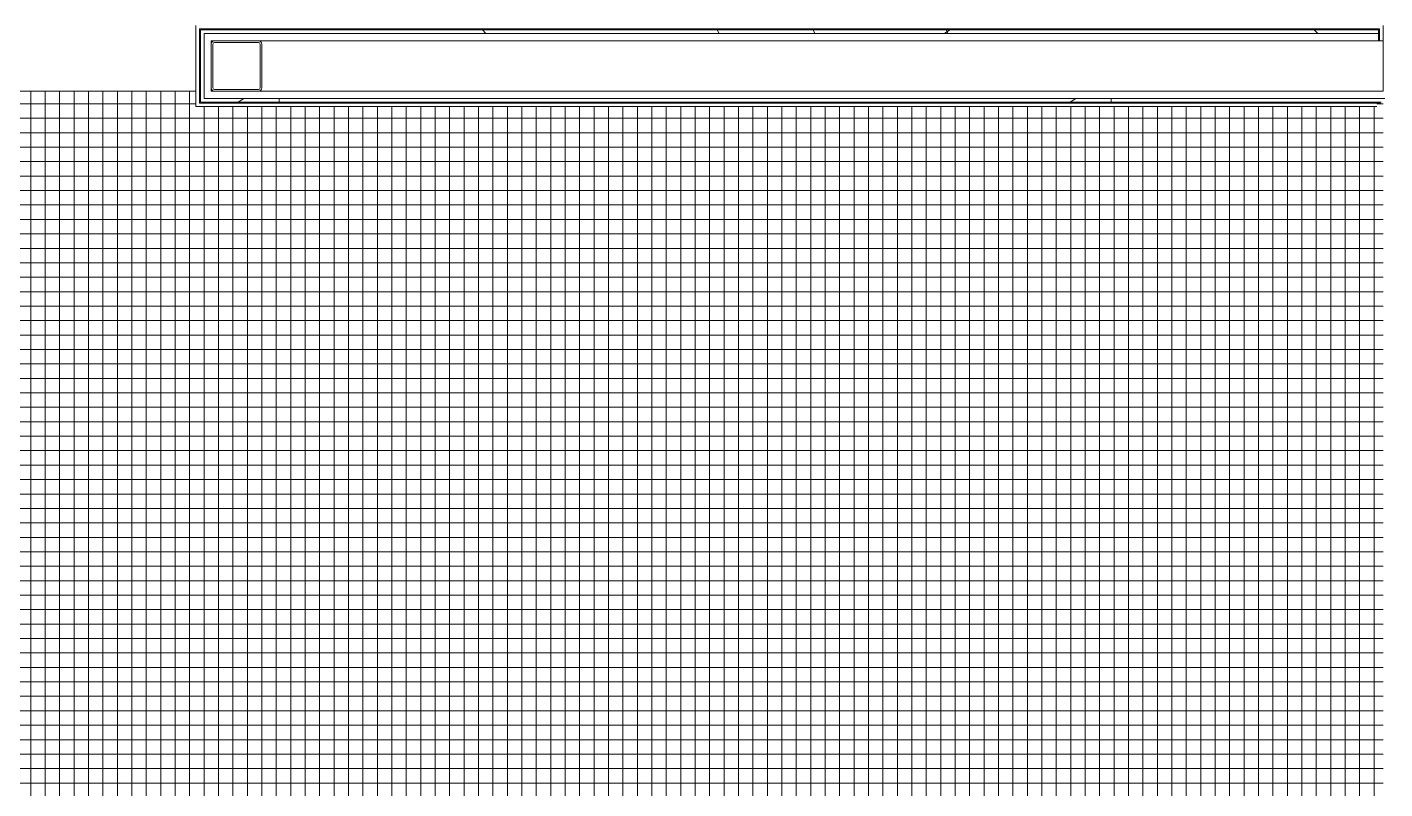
# Model space of a CAD drawing. Header units: inches. Extents: x 24207 to 25740, y -22797 to -22370.
# Drawn here: x 25643.4 to 25737.4, y -22743.7 to -22691 of the extents above; entities that cross this region are included whole.
import ezdxf

# ---------------------------------------------------------------- set-up
doc = ezdxf.new("R2010")
doc.units = ezdxf.units.IN
doc.header["$MEASUREMENT"] = 0
for name, color, linetype, lineweight in [('A-FLOR', 192, 'Continuous', 20), ('A-FLOR-PATT', 8, 'Continuous', 20), ('A-WALL', 113, 'Continuous', 20), ('A-WALL-PATT', 111, 'Continuous', 50), ('I-WALL', 2, 'Continuous', 20), ('S-COLS', 52, 'Continuous', 20)]:
    doc.layers.add(name, color=color, linetype=linetype, lineweight=lineweight)
pattern_1 = [(296.565, (14.4, 8.64), (0.000499, 57.600217), [6.44, -122.358]), (33.69, (17.28, 2.88), (0.000345, 57.60007), [10.384, -197.296]), (33.69, (74.88, 2.88), (0.000345, 57.60007), [10.384, -197.296]), (33.69, (132.48, 2.88), (0.000345, 57.60007), [10.384, -197.296]), (116.565, (25.92, 8.64), (-0.000396, 57.59977), [6.44, -122.358]), (213.69, (23.04, 14.4), (0.000345, 57.60007), [10.384, -197.296]), (213.69, (80.64, 14.4), (0.000345, 57.60007), [10.384, -197.296]), (213.69, (138.24, 14.4), (0.000345, 57.60007), [10.384, -197.296]), (26.565, (37.44, 8.64), (0.0005, 57.60022), [12.88, -115.918]), (26.565, (95.04, 8.64), (0.0005, 57.60022), [12.88, -115.918]), (270, (48.96, 14.4), (57.6, 4e-15), [5.76, -51.84]), (225, (48.96, 8.64), (-4e-15, 57.599504), [8.146, -73.313]), (135, (43.2, 2.88), (4e-15, 57.599504), [8.146, -73.313]), (288.435, (25.92, 25.92), (0.000265, 57.599939), [9.107, -173.04]), (18.435, (28.8, 17.28), (0.000265, 57.59994), [9.107, -173.04]), (18.435, (86.4, 17.28), (0.000265, 57.59994), [9.107, -173.04]), (18.435, (144, 17.28), (0.000265, 57.59994), [9.107, -173.04]), (135, (37.44, 20.16), (4e-15, 57.599504), [8.146, -73.313]), (180, (31.68, 25.92), (-7e-15, -57.6), [5.76, -51.84]), (251.565, (11.52, 40.32), (-0.000265, 57.599939), [9.107, -173.04]), (315, (8.64, 31.68), (-4e-15, 57.599504), [8.146, -73.313]), (71.565, (14.4, 25.92), (-0.000265, 57.599939), [9.107, -173.04]), (135, (17.28, 34.56), (4e-15, 57.599504), [8.146, -73.313]), (225, (34.56, 40.32), (-4e-15, 57.599504), [8.146, -73.313]), (123.69, (28.8, 34.56), (0.000345, 57.600068), [10.384, -197.296]), (123.69, (86.4, 34.56), (0.000345, 57.600068), [10.384, -197.296]), (26.565, (23.04, 43.2), (0.0005, 57.60022), [6.44, -122.358]), (26.565, (80.64, 43.2), (0.0005, 57.60022), [6.44, -122.358]), (315, (28.8, 46.08), (-4e-15, 57.599504), [8.146, -73.313]), (213.69, (54.72, 54.72), (0.000345, 57.60007), [10.384, -197.296]), (213.69, (112.32, 54.72), (0.000345, 57.60007), [10.384, -197.296]), (213.69, (169.92, 54.72), (0.000345, 57.60007), [10.384, -197.296]), (296.565, (46.08, 48.96), (0.000499, 57.600217), [6.44, -122.358]), (45, (48.96, 43.2), (4e-15, 57.599504), [8.146, -73.313]), (90, (54.72, 48.96), (-57.6, 4e-15), [5.76, -51.84]), (213.69, (28.8, 57.6), (0.000345, 57.60007), [10.384, -197.296]), (213.69, (86.4, 57.6), (0.000345, 57.60007), [10.384, -197.296]), (213.69, (144, 57.6), (0.000345, 57.60007), [10.384, -197.296]), (315, (20.16, 51.84), (-4e-15, 57.599504), [4.073, -77.386]), (26.565, (23.04, 48.96), (0.0005, 57.60022), [6.44, -122.358]), (26.565, (80.64, 48.96), (0.0005, 57.60022), [6.44, -122.358]), (90, (28.8, 51.84), (-57.6, 4e-15), [5.76, -51.84]), (333.435, (5.76, 54.72), (-0.0005, 57.60022), [6.44, -122.358]), (333.435, (63.36, 54.72), (-0.0005, 57.60022), [6.44, -122.358]), (243.435, (11.52, 51.84), (0.000396, 57.59977), [6.44, -122.358]), (161.565, (8.64, 46.08), (-0.000265, 57.59994), [9.107, -173.04]), (161.565, (66.24, 46.08), (-0.000265, 57.59994), [9.107, -173.04]), (161.565, (123.84, 46.08), (-0.000265, 57.59994), [9.107, -173.04]), (45, (0, 48.96), (4e-15, 57.599504), [8.146, -73.313]), (26.565, (2.88, 0), (0.0005, 57.60022), [6.44, -122.358]), (26.565, (60.48, 0), (0.0005, 57.60022), [6.44, -122.358]), (116.565, (8.64, 2.88), (-0.000396, 57.59977), [6.44, -122.358]), (206.565, (5.76, 8.64), (0.0005, 57.60022), [6.44, -122.358]), (206.565, (63.36, 8.64), (0.0005, 57.60022), [6.44, -122.358]), (296.565, (0, 5.76), (0.000499, 57.600217), [6.44, -122.358]), (14.036, (43.2, 25.92), (0.000245, 57.59979), [11.875, -225.616]), (14.036, (100.8, 25.92), (0.000245, 57.59979), [11.875, -225.616]), (14.036, (158.4, 25.92), (0.000245, 57.59979), [11.875, -225.616]), (14.036, (216, 25.92), (0.000245, 57.59979), [11.875, -225.616]), (135, (54.72, 28.8), (4e-15, 57.599504), [8.146, -73.313]), (198.435, (48.96, 34.56), (0.000265, 57.59994), [9.107, -173.04]), (198.435, (106.56, 34.56), (0.000265, 57.59994), [9.107, -173.04]), (198.435, (164.16, 34.56), (0.000265, 57.59994), [9.107, -173.04]), (296.565, (40.32, 31.68), (0.000499, 57.600217), [6.44, -122.358]), (333.435, (2.88, 17.28), (-0.0005, 57.60022), [6.44, -122.358]), (333.435, (60.48, 17.28), (-0.0005, 57.60022), [6.44, -122.358]), (45, (8.64, 14.4), (4e-15, 57.599504), [4.073, -77.386]), (116.565, (11.52, 17.28), (-0.000396, 57.59977), [6.44, -122.358]), (225, (8.64, 23.04), (-4e-15, 57.599504), [8.146, -73.313])]

# ---------------------------------------------------------------- blocks, each defined once
blk = doc.blocks.new('HSS-Hollow Structural Section-Column - HSS3-1_2X3-1_2X1_8-V47-Enlarged First Floor Plan _East_')
at = {"layer": 'S-COLS', "lineweight": 9}
h = blk.add_hatch(dxfattribs=at)
h.set_pattern_fill('FP1_63', color=8, style=0, pattern_type=2)
h.set_pattern_definition([(45, (-25657.89, 22693.678), (-9.503515, 9.503515), []), (45, (-25657.89, 22708.078), (-9.503515, 9.503515), [])])
h.paths.add_polyline_path([(-1.518, -1.75), (1.518, -1.75), (1.682, -1.682), (1.75, -1.518), (1.75, 1.518), (1.682, 1.682), (1.518, 1.75), (-1.518, 1.75), (-1.691, 1.66), (-1.75, 1.518), (-1.75, -1.518), (-1.682, -1.682)], flags=0)
h.paths.add_polyline_path([(1.518, -1.634), (-1.6, -1.6), (-1.634, -1.518), (-1.6, 1.6), (-1.518, 1.634), (1.6, 1.6), (1.634, 1.518), (1.6, -1.6)], flags=0)
at = {"layer": 'S-COLS', "color": 7}
for p, q in [((-1.75, 1.518), (-1.75, -1.518)), ((-1.634, -1.518), (-1.634, 1.518)), ((1.518, 1.75), (-1.518, 1.75)), ((-1.518, 1.634), (1.518, 1.634)), ((1.634, 1.518), (1.634, -1.518)), ((1.75, -1.518), (1.75, 1.518)), ((1.518, -1.634), (-1.518, -1.634)), ((-1.518, -1.75), (1.518, -1.75))]:
    blk.add_line(p, q, dxfattribs=at)
for centre, radius, start, end in [((-1.518, 1.518), 0.232, 90, 180), ((-1.518, 1.518), 0.116, 90, 180), ((1.518, 1.518), 0.232, 360, 90), ((1.518, 1.518), 0.116, 0, 90), ((-1.518, -1.518), 0.232, 180, 270), ((-1.518, -1.518), 0.116, 180, 270), ((1.518, -1.518), 0.232, 270, 360), ((1.518, -1.518), 0.116, 270, 360)]:
    blk.add_arc(centre, radius, start, end, dxfattribs=at)

msp = doc.modelspace()

# ---------------------------------------------------------------- hatches: boundary and pattern name
at = {"layer": 'A-FLOR-PATT', "lineweight": 9}
h = msp.add_hatch(dxfattribs=at)
h.set_pattern_fill('FP1_60', color=256, style=0, pattern_type=2)
h.set_pattern_definition([(180, (26059.64, -22714.297), (-1e-16, -1), []), (270, (26059.64, -22714.297), (1, 6e-17), [])])
h.paths.add_polyline_path([(25521.39, -22750.354), (25521.453, -22750.354), (25521.453, -22695.428), (25521.39, -22695.428), (25521.39, -22724.087)], flags=0)
h.paths.add_polyline_path([(25522.515, -22750.354), (25559.015, -22750.354), (25559.015, -22749.166), (25564.64, -22749.166), (25564.64, -22750.354), (25601.14, -22750.354), (25601.14, -22749.041), (25606.765, -22749.041), (25606.765, -22750.354), (25643.265, -22750.354), (25643.265, -22749.041), (25648.89, -22749.041), (25648.89, -22750.354), (25685.39, -22750.354), (25685.39, -22749.49), (25700.828, -22749.49), (25700.828, -22750.354), (25737.265, -22750.354), (25737.265, -22695.928), (25737.14, -22695.928), (25737.14, -22696.178), (25737.078, -22696.178), (25737.078, -22696.24), (25736.828, -22696.24), (25736.828, -22696.49), (25655.078, -22696.49), (25655.078, -22695.428), (25609.203, -22695.428), (25609.203, -22696.49), (25522.515, -22696.49), (25522.515, -22724.087)], flags=0)
h.paths.add_polyline_path([(25700.515, -22749.803), (25700.578, -22749.74), (25700.515, -22749.74)], flags=0)
h.paths.add_polyline_path([(25685.703, -22749.803), (25685.703, -22749.74), (25685.644, -22749.744)], flags=0)
h.paths.add_polyline_path([(25559.328, -22749.479), (25559.328, -22749.416), (25559.265, -22749.416)], flags=0)
h.paths.add_polyline_path([(25564.328, -22749.479), (25564.328, -22749.416), (25564.328, -22749.416)], flags=0)
h.paths.add_polyline_path([(25643.578, -22749.354), (25643.578, -22749.291), (25643.515, -22749.291)], flags=0)
h.paths.add_polyline_path([(25601.453, -22749.354), (25601.453, -22749.291), (25601.39, -22749.291)], flags=0)
h.paths.add_polyline_path([(25648.578, -22749.354), (25648.64, -22749.291), (25648.578, -22749.291)], flags=0)
h.paths.add_polyline_path([(25606.453, -22749.354), (25606.453, -22749.291), (25606.453, -22749.291)], flags=0)
h.paths.add_polyline_path([(25608.953, -22696.24), (25608.953, -22696.178), (25608.89, -22696.178), (25608.937, -22696.225)], flags=0)
h.paths.add_polyline_path([(25522.265, -22696.24), (25522.265, -22696.178), (25522.234, -22696.209)], flags=0)
h.paths.add_polyline_path([(25655.39, -22696.24), (25655.388, -22696.18), (25655.328, -22696.24)], flags=0)
at = {"layer": 'A-WALL-PATT', "lineweight": 9}
h = msp.add_hatch(dxfattribs=at)
h.set_pattern_fill('FP1_22', color=8, style=0, pattern_type=2)
h.set_pattern_definition(pattern_1)
h.paths.add_polyline_path([(25736.953, -22691.928), (25737.015, -22691.928), (25737.015, -22691.178), (25736.953, -22691.178)], flags=0)
h.paths.add_polyline_path([(25736.953, -22691.178), (25737.015, -22691.115), (25655.328, -22691.115), (25655.39, -22691.178), (25689.899, -22691.178)], flags=0)
h = msp.add_hatch(dxfattribs=at)
h.set_pattern_fill('FP1_22', color=8, style=0, pattern_type=2)
h.set_pattern_definition(pattern_1)
h.paths.add_polyline_path([(25656.199, -22691.428), (25736.953, -22691.428), (25736.953, -22691.178), (25655.39, -22691.178), (25655.39, -22691.428), (25655.64, -22691.428)], flags=0)
h = msp.add_hatch(dxfattribs=at)
h.set_pattern_fill('FP1_22', color=8, style=0, pattern_type=2)
h.set_pattern_definition(pattern_1)
h.paths.add_polyline_path([(25656.199, -22696.24), (25737.078, -22696.24), (25737.078, -22696.178), (25655.39, -22696.178), (25655.39, -22696.24), (25656.14, -22696.24)], flags=0)
h = msp.add_hatch(dxfattribs=at)
h.set_pattern_fill('FP1_22', color=8, style=0, pattern_type=2)
h.set_pattern_definition(pattern_1)
h.paths.add_polyline_path([(25737.14, -22696.178), (25737.14, -22695.928), (25655.64, -22695.928), (25655.64, -22696.178), (25737.078, -22696.178)], flags=0)

# ---------------------------------------------------------------- linework, layer by layer
at = {"layer": 'A-FLOR', "color": 43, "lineweight": 13}
msp.add_line((25655.078, -22695.428), (25609.203, -22695.428), dxfattribs=at)
at = {"layer": 'A-WALL', "color": 7}
for p, q in [((25655.328, -22691.178), (25655.328, -22691.115)), ((25737.015, -22691.115), (25655.328, -22691.115)), ((25655.328, -22691.928), (25655.328, -22691.178)), ((25655.39, -22691.428), (25655.39, -22691.178)), ((25736.953, -22691.178), (25655.39, -22691.178)), ((25655.39, -22691.928), (25655.39, -22691.428)), ((25655.64, -22691.928), (25655.64, -22691.428)), ((25736.953, -22691.428), (25655.64, -22691.428)), ((25736.953, -22691.928), (25736.953, -22691.178)), ((25737.015, -22691.178), (25737.015, -22691.115)), ((25737.015, -22691.928), (25737.015, -22691.178)), ((25655.328, -22691.928), (25655.328, -22696.24)), ((25655.39, -22691.928), (25655.39, -22696.178)), ((25655.64, -22691.928), (25655.64, -22695.928)), ((25655.64, -22696.178), (25655.39, -22696.178)), ((25656.14, -22695.928), (25655.64, -22695.928)), ((25656.14, -22696.178), (25655.64, -22696.178)), ((25656.14, -22695.928), (25736.828, -22695.928)), ((25656.14, -22696.178), (25736.828, -22696.178)), ((25736.828, -22695.928), (25737.14, -22695.928)), ((25736.828, -22696.178), (25737.078, -22696.178)), ((25737.078, -22696.178), (25737.14, -22696.178)), ((25737.14, -22695.928), (25737.39, -22695.928)), ((25655.39, -22696.24), (25655.328, -22696.24)), ((25656.14, -22696.24), (25655.39, -22696.24)), ((25656.14, -22696.24), (25736.828, -22696.24)), ((25736.828, -22696.24), (25737.078, -22696.24))]:
    msp.add_line(p, q, dxfattribs=at)
at = {"layer": 'I-WALL', "color": 7}
for p, q in [((25655.078, -22690.865), (25655.078, -22691.115)), ((25655.078, -22691.115), (25655.078, -22691.928)), ((25737.265, -22691.115), (25737.265, -22690.865)), ((25737.265, -22691.928), (25737.265, -22691.115)), ((25655.078, -22691.928), (25655.078, -22696.49)), ((25656.372, -22691.928), (25656.14, -22691.928)), ((25656.14, -22691.928), (25656.14, -22692.16)), ((25656.14, -22692.16), (25656.14, -22691.928)), ((25656.14, -22691.928), (25656.372, -22691.928)), ((25737.265, -22691.928), (25659.408, -22691.928)), ((25659.408, -22691.928), (25736.953, -22691.928)), ((25736.953, -22691.928), (25737.015, -22691.928)), ((25737.015, -22691.928), (25737.265, -22691.928)), ((25737.265, -22695.428), (25737.265, -22691.928)), ((25656.14, -22695.196), (25656.14, -22695.428)), ((25656.14, -22695.428), (25656.14, -22695.196)), ((25656.14, -22695.428), (25656.372, -22695.428)), ((25656.372, -22695.428), (25656.14, -22695.428)), ((25659.408, -22695.428), (25737.265, -22695.428)), ((25736.828, -22695.428), (25659.408, -22695.428)), ((25655.078, -22696.49), (25655.328, -22696.49)), ((25655.328, -22696.49), (25656.14, -22696.49)), ((25656.14, -22696.49), (25736.828, -22696.49))]:
    msp.add_line(p, q, dxfattribs=at)

# ---------------------------------------------------------------- block references
at = {"layer": 'S-COLS', "color": 250, "lineweight": 13}
msp.add_blockref('HSS-Hollow Structural Section-Column - HSS3-1_2X3-1_2X1_8-V47-Enlarged First Floor Plan _East_', (25657.89, -22693.678), dxfattribs=at)

doc.saveas('drawing.dxf')
